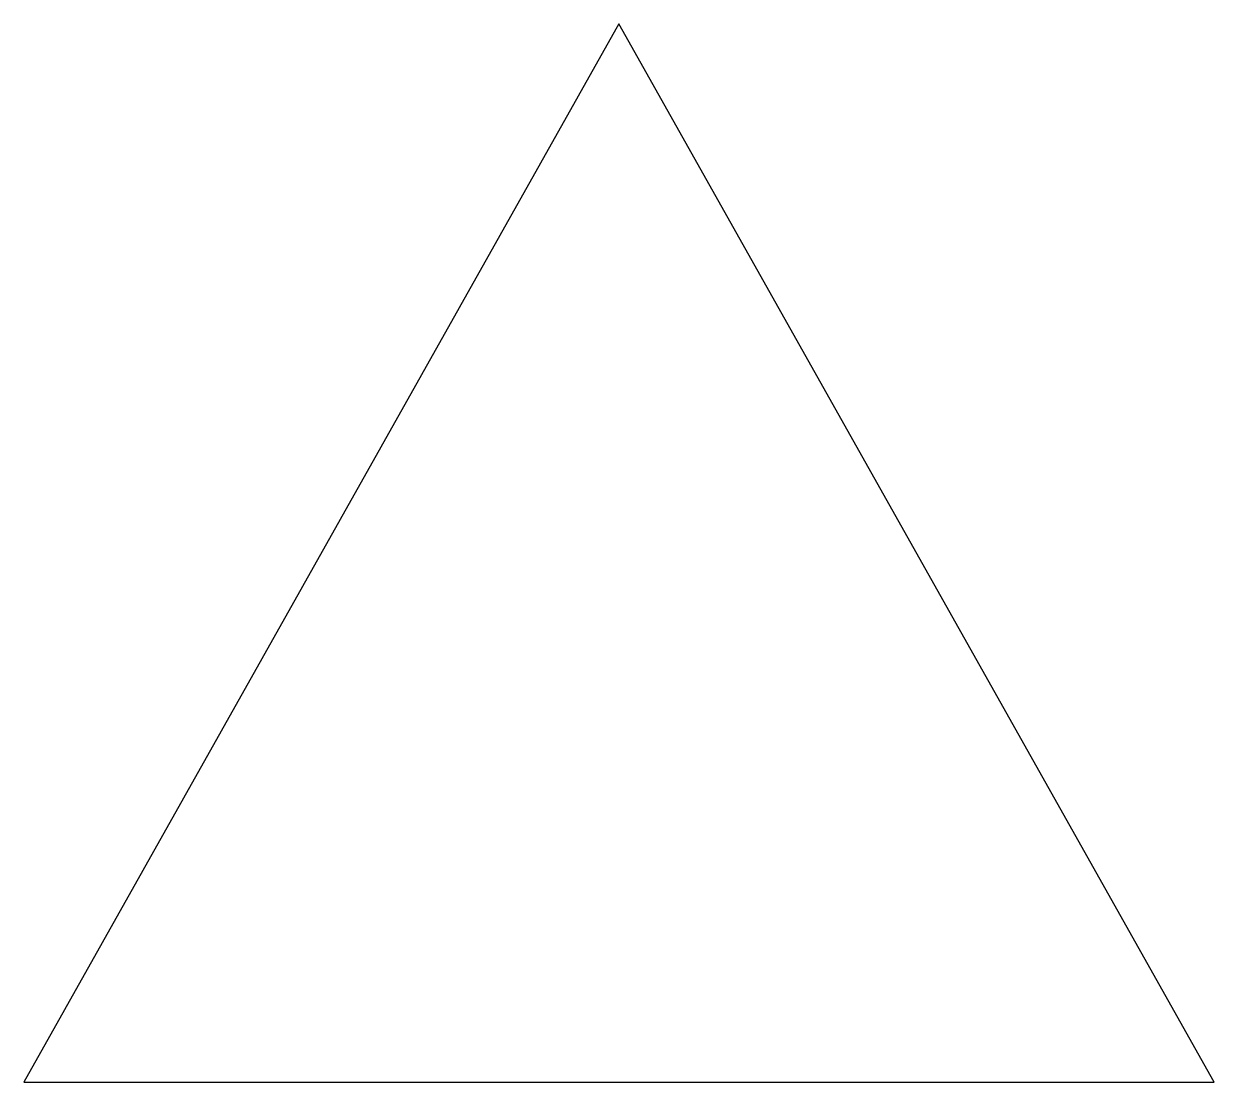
# Model space of a CAD drawing. Header units: millimetres. Extents: x 132 to 294, y 130 to 273.
import ezdxf

# ---------------------------------------------------------------- set-up
doc = ezdxf.new("R2010")
doc.units = ezdxf.units.MM

msp = doc.modelspace()

# ---------------------------------------------------------------- linework, layer by layer
at = {"layer": '', "color": 7, "linetype": 'Continuous'}
msp.add_lwpolyline([(293.54037, 129.75), (212.99998, 273), (132.45966, 129.74997), (293.54037, 129.75)], close=True, dxfattribs=at)

doc.saveas('drawing.dxf')
